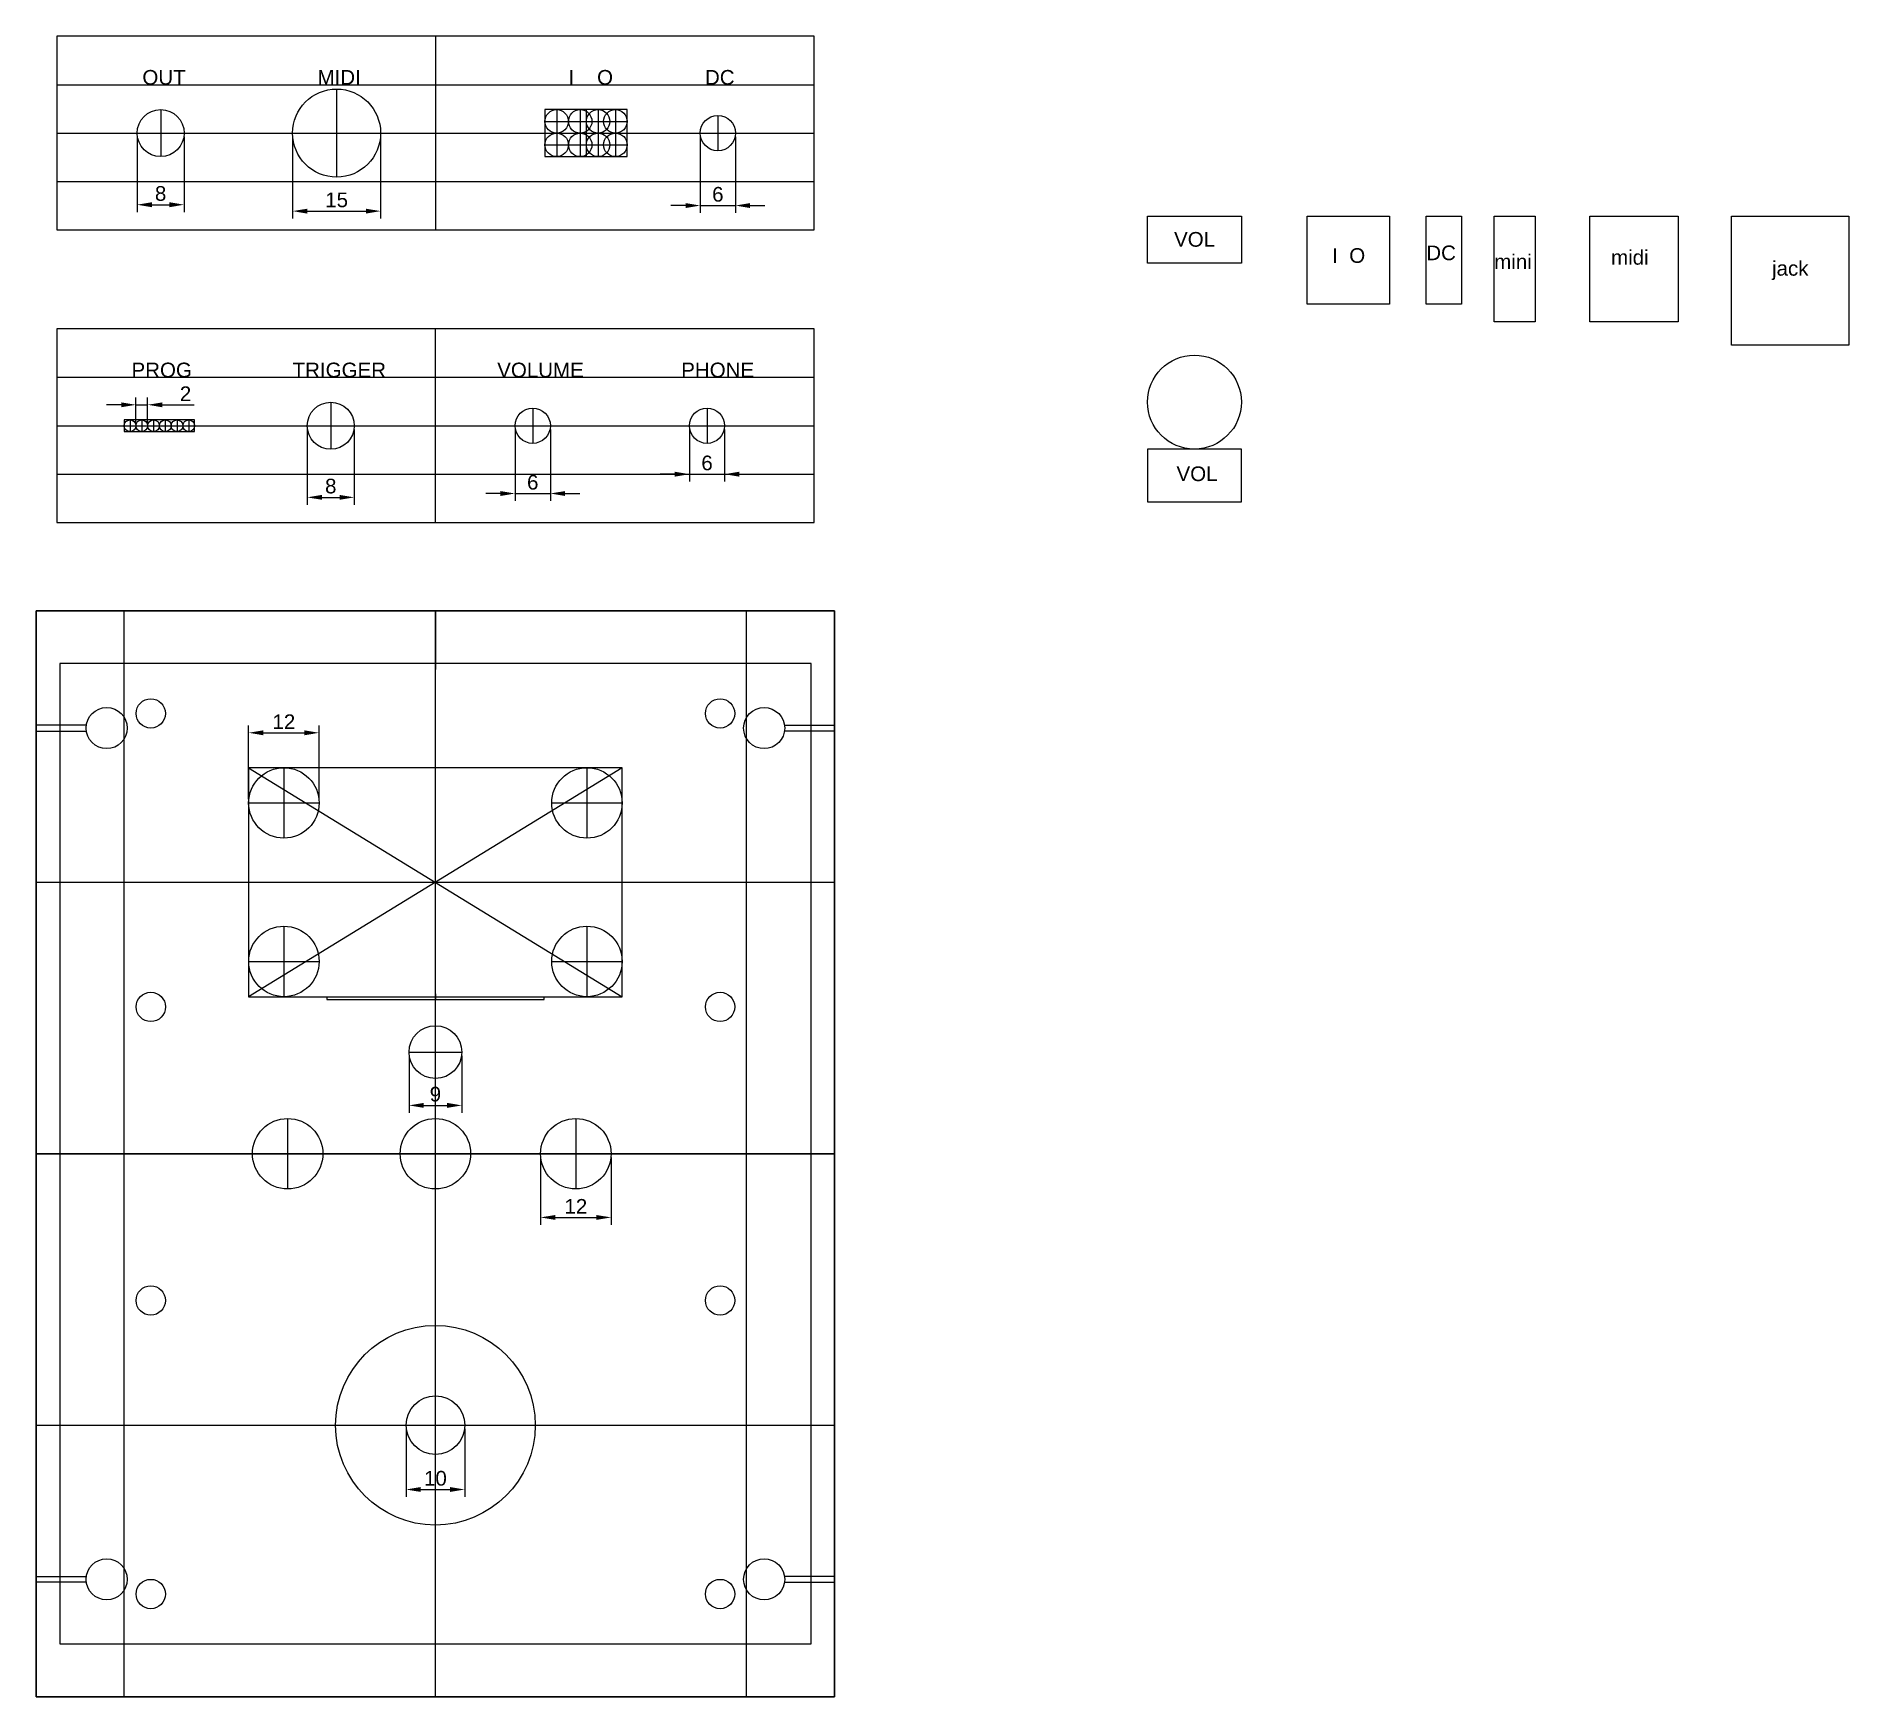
# Model space of a CAD drawing. Header units: millimetres. Extents: x 0 to 309, y 0 to 283.
import ezdxf

# ---------------------------------------------------------------- set-up
doc = ezdxf.new("R2010")
doc.units = ezdxf.units.MM
doc.layers.add('COTAS', color=9, linetype='Continuous')
doc.layers.add('SIZES', color=2, linetype='Continuous')
doc.styles.get("Standard").update_dxf_attribs({"font": 'arial.ttf'})
doc.dimstyles.new('ISO-25', dxfattribs={"dimtxt": 2.5, "dimasz": 2.5, "dimexe": 1.25, "dimexo": 0.625, "dimtad": 1, "dimtxsty": 'Standard', "dimcen": 2.5, "dimadec": 0, "dimazin": 0, "dimtfac": 1, "dimtmove": 0, "dimatfit": 3, "dimfxl": 1, "dimarcsym": 0})

# ---------------------------------------------------------------- blocks, each defined once
blk = doc.blocks.new('*D1')
at = {"layer": 'COTAS', "color": 0, "lineweight": -2, "transparency": 16777216}
for p, q in [((85.92, 91.88), (85.92, 80.4)), ((97.92, 91.88), (97.92, 80.4)), ((88.42, 81.65), (95.42, 81.65))]:
    blk.add_line(p, q, dxfattribs=at)
at = {"layer": 'COTAS', "color": 0, "transparency": 16777216}
for points in [[(88.42, 82.06), (88.42, 81.23), (85.92, 81.65)], [(95.42, 82.06), (95.42, 81.23), (97.92, 81.65)]]:
    blk.add_solid(points, dxfattribs=at)
at = {"layer": 'Defpoints', "color": 0, "transparency": 16777216}
for p in [(85.92, 92.5), (97.92, 92.5), (97.92, 81.65)]:
    blk.add_point(p, dxfattribs=at)
at = {"layer": 'COTAS', "color": 0, "transparency": 16777216, "insert": (91.92, 83.53), "char_height": 2.5, "attachment_point": 5}
blk.add_mtext('12', dxfattribs=at)
blk = doc.blocks.new('*D2')
at = {"layer": 'COTAS', "color": 0, "lineweight": -2, "transparency": 16777216}
for p, q in [((63.5, 109.19), (63.5, 99.48)), ((72.5, 109.19), (72.5, 99.48)), ((66, 100.73), (70, 100.73))]:
    blk.add_line(p, q, dxfattribs=at)
at = {"layer": 'COTAS', "color": 0, "transparency": 16777216}
for points in [[(66, 101.15), (66, 100.31), (63.5, 100.73)], [(70, 101.15), (70, 100.31), (72.5, 100.73)]]:
    blk.add_solid(points, dxfattribs=at)
at = {"layer": 'Defpoints', "color": 0, "transparency": 16777216}
for p in [(63.5, 109.81), (72.5, 109.81), (72.5, 100.73)]:
    blk.add_point(p, dxfattribs=at)
at = {"layer": 'COTAS', "color": 0, "transparency": 16777216, "insert": (68, 102.63), "char_height": 2.5, "attachment_point": 5}
blk.add_mtext('9', dxfattribs=at)
blk = doc.blocks.new('*D5')
at = {"layer": 'COTAS', "color": 0, "lineweight": -2, "transparency": 16777216}
for p, q in [((17.19, 265.72), (17.19, 252.9)), ((25.19, 265.72), (25.19, 252.9)), ((19.69, 254.15), (22.69, 254.15))]:
    blk.add_line(p, q, dxfattribs=at)
at = {"layer": 'COTAS', "color": 0, "transparency": 16777216}
for points in [[(19.69, 254.57), (19.69, 253.73), (17.19, 254.15)], [(22.69, 254.57), (22.69, 253.73), (25.19, 254.15)]]:
    blk.add_solid(points, dxfattribs=at)
at = {"layer": 'Defpoints', "color": 0, "transparency": 16777216}
for p in [(17.19, 266.35), (25.19, 266.35), (25.19, 254.15)]:
    blk.add_point(p, dxfattribs=at)
at = {"layer": 'COTAS', "color": 0, "transparency": 16777216, "insert": (21.19, 256.05), "char_height": 2.5, "attachment_point": 5}
blk.add_mtext('8', dxfattribs=at)
blk = doc.blocks.new('*D6')
at = {"layer": 'COTAS', "color": 0, "lineweight": -2, "transparency": 16777216}
for p, q in [((43.67, 265.72), (43.67, 251.81)), ((58.67, 265.72), (58.67, 251.81)), ((46.17, 253.06), (56.17, 253.06))]:
    blk.add_line(p, q, dxfattribs=at)
at = {"layer": 'COTAS', "color": 0, "transparency": 16777216}
for points in [[(46.17, 253.47), (46.17, 252.64), (43.67, 253.06)], [(56.17, 253.47), (56.17, 252.64), (58.67, 253.06)]]:
    blk.add_solid(points, dxfattribs=at)
at = {"layer": 'Defpoints', "color": 0, "transparency": 16777216}
for p in [(43.67, 266.35), (58.67, 266.35), (58.67, 253.06)]:
    blk.add_point(p, dxfattribs=at)
at = {"layer": 'COTAS', "color": 0, "transparency": 16777216, "insert": (51.17, 254.96), "char_height": 2.5, "attachment_point": 5}
blk.add_mtext('15', dxfattribs=at)
blk = doc.blocks.new('*D7')
at = {"layer": 'COTAS', "color": 0, "lineweight": -2, "transparency": 16777216}
for p, q in [((113.11, 265.72), (113.11, 252.76)), ((119.11, 265.72), (119.11, 252.76)), ((110.61, 254.01), (108.11, 254.01)), ((113.11, 254.01), (119.11, 254.01)), ((121.61, 254.01), (124.11, 254.01))]:
    blk.add_line(p, q, dxfattribs=at)
at = {"layer": 'COTAS', "color": 0, "transparency": 16777216}
for points in [[(110.61, 254.43), (110.61, 253.59), (113.11, 254.01)], [(121.61, 254.43), (121.61, 253.59), (119.11, 254.01)]]:
    blk.add_solid(points, dxfattribs=at)
at = {"layer": 'Defpoints', "color": 0, "transparency": 16777216}
for p in [(113.11, 266.35), (119.11, 266.35), (119.11, 254.01)]:
    blk.add_point(p, dxfattribs=at)
at = {"layer": 'COTAS', "color": 0, "transparency": 16777216, "insert": (116.11, 255.91), "char_height": 2.5, "attachment_point": 5}
blk.add_mtext('6', dxfattribs=at)
blk = doc.blocks.new('*D8')
at = {"layer": 'COTAS', "color": 0, "lineweight": -2, "transparency": 16777216}
for p, q in [((111.27, 215.88), (111.27, 207)), ((117.27, 215.88), (117.27, 207)), ((108.77, 208.25), (106.27, 208.25)), ((111.27, 208.25), (117.27, 208.25)), ((119.77, 208.25), (122.27, 208.25))]:
    blk.add_line(p, q, dxfattribs=at)
at = {"layer": 'COTAS', "color": 0, "transparency": 16777216}
for points in [[(108.77, 208.67), (108.77, 207.83), (111.27, 208.25)], [(119.77, 208.67), (119.77, 207.83), (117.27, 208.25)]]:
    blk.add_solid(points, dxfattribs=at)
at = {"layer": 'Defpoints', "color": 0, "transparency": 16777216}
for p in [(111.27, 216.5), (117.27, 216.5), (117.27, 208.25)]:
    blk.add_point(p, dxfattribs=at)
at = {"layer": 'COTAS', "color": 0, "transparency": 16777216, "insert": (114.27, 210.15), "char_height": 2.5, "attachment_point": 5}
blk.add_mtext('6', dxfattribs=at)
blk = doc.blocks.new('*D9')
at = {"layer": 'COTAS', "color": 0, "lineweight": -2, "transparency": 16777216}
for p, q in [((14.48, 220.07), (11.98, 220.07)), ((16.98, 217.12), (16.98, 221.32)), ((16.98, 220.07), (18.98, 220.07)), ((18.98, 217.12), (18.98, 221.32)), ((21.48, 220.07), (26.89, 220.07))]:
    blk.add_line(p, q, dxfattribs=at)
at = {"layer": 'COTAS', "color": 0, "transparency": 16777216}
for points in [[(14.48, 220.48), (14.48, 219.65), (16.98, 220.07)], [(21.48, 220.48), (21.48, 219.65), (18.98, 220.07)]]:
    blk.add_solid(points, dxfattribs=at)
at = {"layer": 'Defpoints', "color": 0, "transparency": 16777216}
for p in [(18.98, 220.07), (16.98, 216.5), (18.98, 216.5)]:
    blk.add_point(p, dxfattribs=at)
at = {"layer": 'COTAS', "color": 0, "transparency": 16777216, "insert": (25.43, 221.95), "char_height": 2.5, "attachment_point": 5}
blk.add_mtext('2', dxfattribs=at)
blk = doc.blocks.new('*D15')
at = {"layer": 'COTAS', "color": 0, "lineweight": -2, "transparency": 16777216}
for p, q in [((36.18, 152.87), (36.18, 165.45)), ((38.68, 164.2), (45.68, 164.2)), ((48.18, 152.87), (48.18, 165.45))]:
    blk.add_line(p, q, dxfattribs=at)
at = {"layer": 'COTAS', "color": 0, "transparency": 16777216}
for points in [[(38.68, 164.62), (38.68, 163.78), (36.18, 164.2)], [(45.68, 164.62), (45.68, 163.78), (48.18, 164.2)]]:
    blk.add_solid(points, dxfattribs=at)
at = {"layer": 'Defpoints', "color": 0, "transparency": 16777216}
for p in [(48.18, 164.2), (36.18, 152.25), (48.18, 152.25)]:
    blk.add_point(p, dxfattribs=at)
at = {"layer": 'COTAS', "color": 0, "transparency": 16777216, "insert": (42.18, 166.08), "char_height": 2.5, "attachment_point": 5}
blk.add_mtext('12', dxfattribs=at)
blk = doc.blocks.new('*D22')
at = {"layer": 'COTAS', "color": 0, "lineweight": -2, "transparency": 16777216}
for p, q in [((46.17, 215.88), (46.17, 203.05)), ((54.17, 215.88), (54.17, 203.05)), ((48.67, 204.3), (51.67, 204.3))]:
    blk.add_line(p, q, dxfattribs=at)
at = {"layer": 'COTAS', "color": 0, "transparency": 16777216}
for points in [[(48.67, 204.72), (48.67, 203.89), (46.17, 204.3)], [(51.67, 204.72), (51.67, 203.89), (54.17, 204.3)]]:
    blk.add_solid(points, dxfattribs=at)
at = {"layer": 'Defpoints', "color": 0, "transparency": 16777216}
for p in [(46.17, 216.5), (54.17, 216.5), (54.17, 204.3)]:
    blk.add_point(p, dxfattribs=at)
at = {"layer": 'COTAS', "color": 0, "transparency": 16777216, "insert": (50.17, 206.21), "char_height": 2.5, "attachment_point": 5}
blk.add_mtext('8', dxfattribs=at)
blk = doc.blocks.new('*D23')
at = {"layer": 'COTAS', "color": 0, "lineweight": -2, "transparency": 16777216}
for p, q in [((81.58, 215.88), (81.58, 203.71)), ((87.58, 215.88), (87.58, 203.71)), ((79.08, 204.96), (76.58, 204.96)), ((81.58, 204.96), (87.58, 204.96)), ((90.08, 204.96), (92.58, 204.96)), ((63, 45.62), (63, 34.05)), ((73, 45.62), (73, 34.05)), ((65.5, 35.3), (70.5, 35.3))]:
    blk.add_line(p, q, dxfattribs=at)
at = {"layer": 'COTAS', "color": 0, "transparency": 16777216}
for points in [[(79.08, 205.37), (79.08, 204.54), (81.58, 204.96)], [(90.08, 205.37), (90.08, 204.54), (87.58, 204.96)], [(65.5, 35.72), (65.5, 34.89), (63, 35.3)], [(70.5, 35.72), (70.5, 34.89), (73, 35.3)]]:
    blk.add_solid(points, dxfattribs=at)
at = {"layer": 'Defpoints', "color": 0, "transparency": 16777216}
for p in [(81.58, 216.5), (87.58, 216.5), (87.58, 204.96), (63, 46.25), (73, 46.25), (73, 35.3)]:
    blk.add_point(p, dxfattribs=at)
at = {"layer": 'COTAS', "color": 0, "transparency": 16777216, "char_height": 2.5, "attachment_point": 5}
for s, insert in [('6', (84.58, 206.86)), ('10', (68, 37.2))]:
    blk.add_mtext(s, dxfattribs=dict(at, insert=insert))

msp = doc.modelspace()

# ---------------------------------------------------------------- linework, layer by layer
for p, q in [((68, 282.847), (68, 249.847)), ((3.5, 274.597), (132.5, 274.597)), ((51.166, 273.847), (51.166, 258.847)), ((21.195, 270.347), (21.195, 262.347)), ((88.659, 270.347), (88.659, 266.347)), ((92.659, 270.347), (92.659, 266.347)), ((93.659, 270.347), (93.659, 262.347)), ((95.713, 270.347), (95.713, 266.347)), ((98.659, 270.347), (98.659, 266.347)), ((116.113, 269.347), (116.113, 263.441)), ((3.5, 266.347), (132.5, 266.347)), ((86.659, 268.347), (100.659, 268.347)), ((86.659, 266.347), (100.659, 266.347)), ((88.659, 266.347), (88.659, 262.347)), ((92.659, 266.347), (92.659, 262.347)), ((95.713, 266.347), (95.713, 262.347)), ((98.659, 266.347), (98.659, 262.347)), ((86.659, 264.347), (100.659, 264.347)), ((3.5, 258.097), (132.5, 258.097)), ((68, 200), (68, 233)), ((3.5, 224.75), (132.5, 224.75)), ((50.172, 220.5), (50.172, 212.5)), ((84.582, 219.5), (84.582, 213.5)), ((114.268, 219.5), (114.268, 213.5)), ((3.5, 216.5), (132.5, 216.5)), ((15.98, 217.5), (15.98, 215.5)), ((17.98, 217.5), (17.98, 215.5)), ((19.98, 217.5), (19.98, 215.5)), ((21.98, 217.5), (21.98, 215.5)), ((23.98, 217.5), (23.98, 215.5)), ((25.98, 217.5), (25.98, 215.5)), ((3.5, 208.25), (132.5, 208.25)), ((0, 185), (0, 185)), ((15, 0), (15, 185)), ((68, 0), (68, 185)), ((68, 185), (68, 175)), ((121, 0), (121, 185)), ((136, 185), (136, 185)), ((136, 185), (136, 185)), ((8.536, 165.501), (0, 165.501)), ((0, 165.501), (0, 164.497)), ((0, 165), (0, 165)), ((0, 165), (0, 165)), ((0, 164.497), (8.536, 164.497)), ((127.464, 165.501), (136, 165.501)), ((136, 164.497), (127.464, 164.497)), ((136, 165.501), (136, 164.497)), ((136, 165), (136, 165)), ((136, 165), (136, 165)), ((36.185, 158.25), (99.815, 119.25)), ((99.815, 158.25), (36.185, 119.25)), ((42.185, 158.249), (42.185, 146.249)), ((68, 119.75), (68, 157.75)), ((93.815, 158.25), (93.815, 146.25)), ((36.185, 152.249), (48.185, 152.249)), ((87.815, 152.25), (99.815, 152.25)), ((0, 138.75), (136, 138.75)), ((37, 138.75), (99, 138.75)), ((42.195, 131.25), (42.195, 119.25)), ((93.808, 131.25), (93.808, 119.25)), ((36.195, 125.25), (48.195, 125.25)), ((87.808, 125.25), (99.808, 125.25)), ((49.5, 119.25), (49.5, 118.75)), ((49.5, 118.75), (86.5, 118.75)), ((68, 119.75), (68, 118.75)), ((86.5, 118.75), (86.5, 119.25)), ((63.5, 109.811), (72.5, 109.811)), ((42.826, 98.5), (42.826, 86.5)), ((91.92, 98.5), (91.92, 86.5)), ((0, 92.5), (132, 92.5)), ((0, 46.25), (136, 46.25)), ((0, 20), (0, 42)), ((0, 20.503), (8.536, 20.503)), ((0, 19.499), (0, 20.503)), ((0, 20), (0, 20)), ((0, 20), (0, 20)), ((8.536, 19.499), (0, 19.499)), ((136, 20.503), (127.464, 20.503)), ((127.464, 19.499), (136, 19.499)), ((136, 19.499), (136, 20.503)), ((136, 20), (136, 20)), ((136, 20), (136, 20)), ((136, 0), (136, 0)), ((136, 0), (136, 0))]:
    msp.add_line(p, q)
for points in [[(3.5, 249.847), (132.5, 249.847), (132.5, 282.847), (3.5, 282.847)], [(86.659, 262.347), (100.659, 262.347), (100.659, 270.347), (86.659, 270.347)], [(3.5, 200), (132.5, 200), (132.5, 233), (3.5, 233)], [(14.98, 215.5), (26.98, 215.5), (26.98, 217.5), (14.98, 217.5)], [(0, 0), (136, 0), (136, 185), (0, 185)], [(0, 185), (136, 185), (136, 92.5), (0, 92.5)], [(4, 9), (132, 9), (132, 176), (4, 176)], [(36.185, 119.25), (99.815, 119.25), (99.815, 158.25), (36.185, 158.25)], [(0, 92.5), (136, 92.5), (136, 0), (0, 0)]]:
    msp.add_lwpolyline(points, close=True)
for centre, radius in [((51.166, 266.347), 7.5), ((21.195, 266.347), 4), ((88.659, 268.347), 2), ((92.659, 268.347), 2), ((95.713, 268.347), 2), ((98.659, 268.347), 2), ((116.113, 266.347), 3), ((88.659, 264.347), 2), ((92.659, 264.347), 2), ((95.713, 264.347), 2), ((98.659, 264.347), 2), ((50.172, 216.5), 4), ((84.582, 216.5), 3), ((114.268, 216.5), 3), ((15.98, 216.5), 1), ((17.98, 216.5), 1), ((19.98, 216.5), 1), ((21.98, 216.5), 1), ((23.98, 216.5), 1), ((25.98, 216.5), 1), ((19.5, 167.5), 2.5), ((116.5, 167.5), 2.5), ((12, 165), 3.5), ((124, 165), 3.5), ((42.185, 152.249), 6), ((93.815, 152.25), 6), ((42.195, 125.25), 6), ((93.808, 125.25), 6), ((19.516, 117.509), 2.5), ((116.5, 117.5), 2.5), ((68, 109.811), 4.5), ((42.826, 92.5), 6), ((68, 92.5), 6), ((91.92, 92.5), 6), ((19.5, 67.5), 2.5), ((116.5, 67.5), 2.5), ((68, 46.25), 17), ((68, 46.25), 5), ((12, 20), 3.5), ((124, 20), 3.5), ((19.5, 17.5), 2.5), ((116.5, 17.5), 2.5)]:
    msp.add_circle(centre, radius)
at = {"layer": 'SIZES'}
for points in [[(189.305, 252.2), (205.305, 252.2), (205.305, 244.2), (189.305, 244.2)], [(216.518, 252.2), (230.518, 252.2), (230.518, 237.2), (216.518, 237.2)], [(236.795, 252.2), (242.795, 252.2), (242.795, 237.2), (236.795, 237.2)], [(248.368, 252.2), (255.368, 252.2), (255.368, 234.2), (248.368, 234.2)], [(264.678, 252.2), (279.678, 252.2), (279.678, 234.2), (264.678, 234.2)], [(288.765, 252.2), (308.765, 252.2), (308.765, 230.2), (288.765, 230.2)], [(189.293, 203.53), (205.293, 203.53), (205.293, 212.53), (189.293, 212.53)]]:
    msp.add_lwpolyline(points, close=True, dxfattribs=at)
msp.add_circle((197.293, 220.53), 8, dxfattribs=at)

# ---------------------------------------------------------------- texts
for s, p in [('OUT', (18.08, 274.597)), ('MIDI', (47.912, 274.597)), ('I    O  ', (90.688, 274.597)), ('DC', (113.92, 274.597)), ('PROG', (16.229, 224.75)), ('TRIGGER', (43.672, 224.75)), ('VOLUME', (78.528, 224.75)), ('PHONE', (109.874, 224.75))]:
    msp.add_text(s, height=2.5).set_placement(p)
for s, p in [('VOL', (193.831, 246.999)), ('DC', (236.795, 244.7)), ('I  O', (220.762, 244.247)), ('mini', (248.368, 243.2)), ('midi', (268.273, 243.938)), ('jack', (295.694, 242.064)), ('VOL', (194.248, 207.073))]:
    msp.add_text(s, height=2.5, dxfattribs=at).set_placement(p)

# ---------------------------------------------------------------- dimensions: what is measured, and where the dimension line sits
at = {"layer": 'COTAS'}
for base, p1, p2, picture, middle in [((25.195, 254.15), (17.195, 266.347), (25.195, 266.347), '*D5', (21.195, 256.052)), ((58.666, 253.056), (43.666, 266.347), (58.666, 266.347), '*D6', (51.166, 254.957)), ((119.113, 254.01), (113.113, 266.347), (119.113, 266.347), '*D7', (116.113, 255.911)), ((18.98, 220.067), (16.98, 216.5), (18.98, 216.5), '*D9', (25.433, 221.948)), ((54.172, 204.304), (46.172, 216.5), (54.172, 216.5), '*D22', (50.172, 206.205)), ((87.582, 204.958), (81.582, 216.5), (87.582, 216.5), '*D23', (84.582, 206.859)), ((73, 35.302), (63, 46.25), (73, 46.25), '*D23', (68, 37.204)), ((117.268, 208.25), (111.268, 216.5), (117.268, 216.5), '*D8', (114.268, 210.151)), ((48.185, 164.198), (36.185, 152.249), (48.185, 152.249), '*D15', (42.185, 166.079)), ((97.92, 81.647), (85.92, 92.5), (97.92, 92.5), '*D1', (91.92, 83.527))]:
    dim = msp.add_linear_dim(base=base, p1=p1, p2=p2, dimstyle='ISO-25', dxfattribs=at)
    dim.commit()
    dim.dimension.update_dxf_attribs({"geometry": picture, "text_midpoint": middle})
dim = msp.add_linear_dim(base=(72.5, 100.731), p1=(63.5, 109.811), p2=(72.5, 109.811), dimstyle='ISO-25', dxfattribs=at)
dim.commit()
dim.dimension.update_dxf_attribs({"geometry": '*D2', "text_midpoint": (68, 100.731), "dimtype": 160})

doc.saveas('drawing.dxf')
